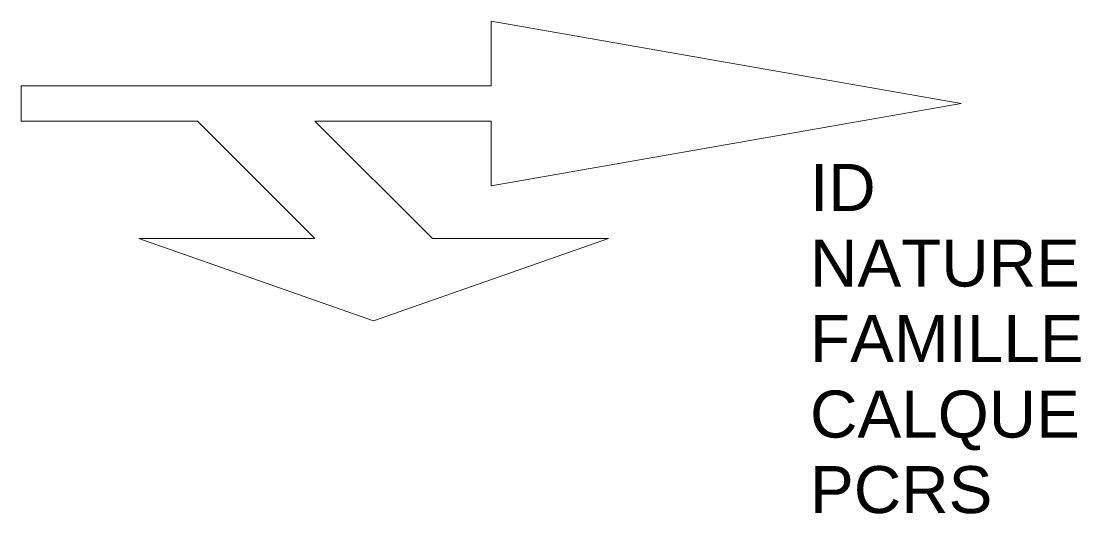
# Model space of a CAD drawing. Header units: metres. Extents: x 0 to 4.51, y -1.75 to 0.35.
import ezdxf

# ---------------------------------------------------------------- set-up
doc = ezdxf.new("R2010")
doc.units = ezdxf.units.M
doc.header["$LTSCALE"] = 2
doc.linetypes.add('Rec_Continu', pattern=[2.5, 2.5, 0])
doc.linetypes.add('Socle_Continu', pattern=[2.5, 2.5, 0])
doc.layers.add('MARQU_SCS', color=7, linetype='Socle_Continu', lineweight=13)
doc.styles.get("Standard").update_dxf_attribs({"font": 'arial.ttf'})

msp = doc.modelspace()

# ---------------------------------------------------------------- linework, layer by layer
at = {"layer": 'MARQU_SCS', "linetype": 'Rec_Continu'}
msp.add_lwpolyline([(2.5, -0.575), (1.5, -0.925), (0.5, -0.575), (1.25, -0.575), (0.75, -0.075), (0, -0.075), (0, 0.075), (2, 0.075), (2, 0.35), (4, 0), (2, -0.35), (2, -0.075), (1.25, -0.075), (1.75, -0.575)], close=True, dxfattribs=at)

# ---------------------------------------------------------------- texts
at = {"layer": 'MARQU_SCS', "linetype": 'Rec_Continu', "flags": 9}
for tag, p, s in [('ID', (3.3572, -0.4575), 'MP_2579'), ('NATURE', (3.3572, -0.7788), 'Flèche droite et directionnelle'), ('FAMILLE', (3.3572, -1.1), 'Marquage au sol'), ('CALQUE', (3.3572, -1.4213), 'MARQU_SCS'), ('PCRS', (3.3572, -1.7426), 'HabillageSymbole')]:
    msp.add_attdef(tag, p, s, height=0.2, dxfattribs=at)

doc.saveas('drawing.dxf')
